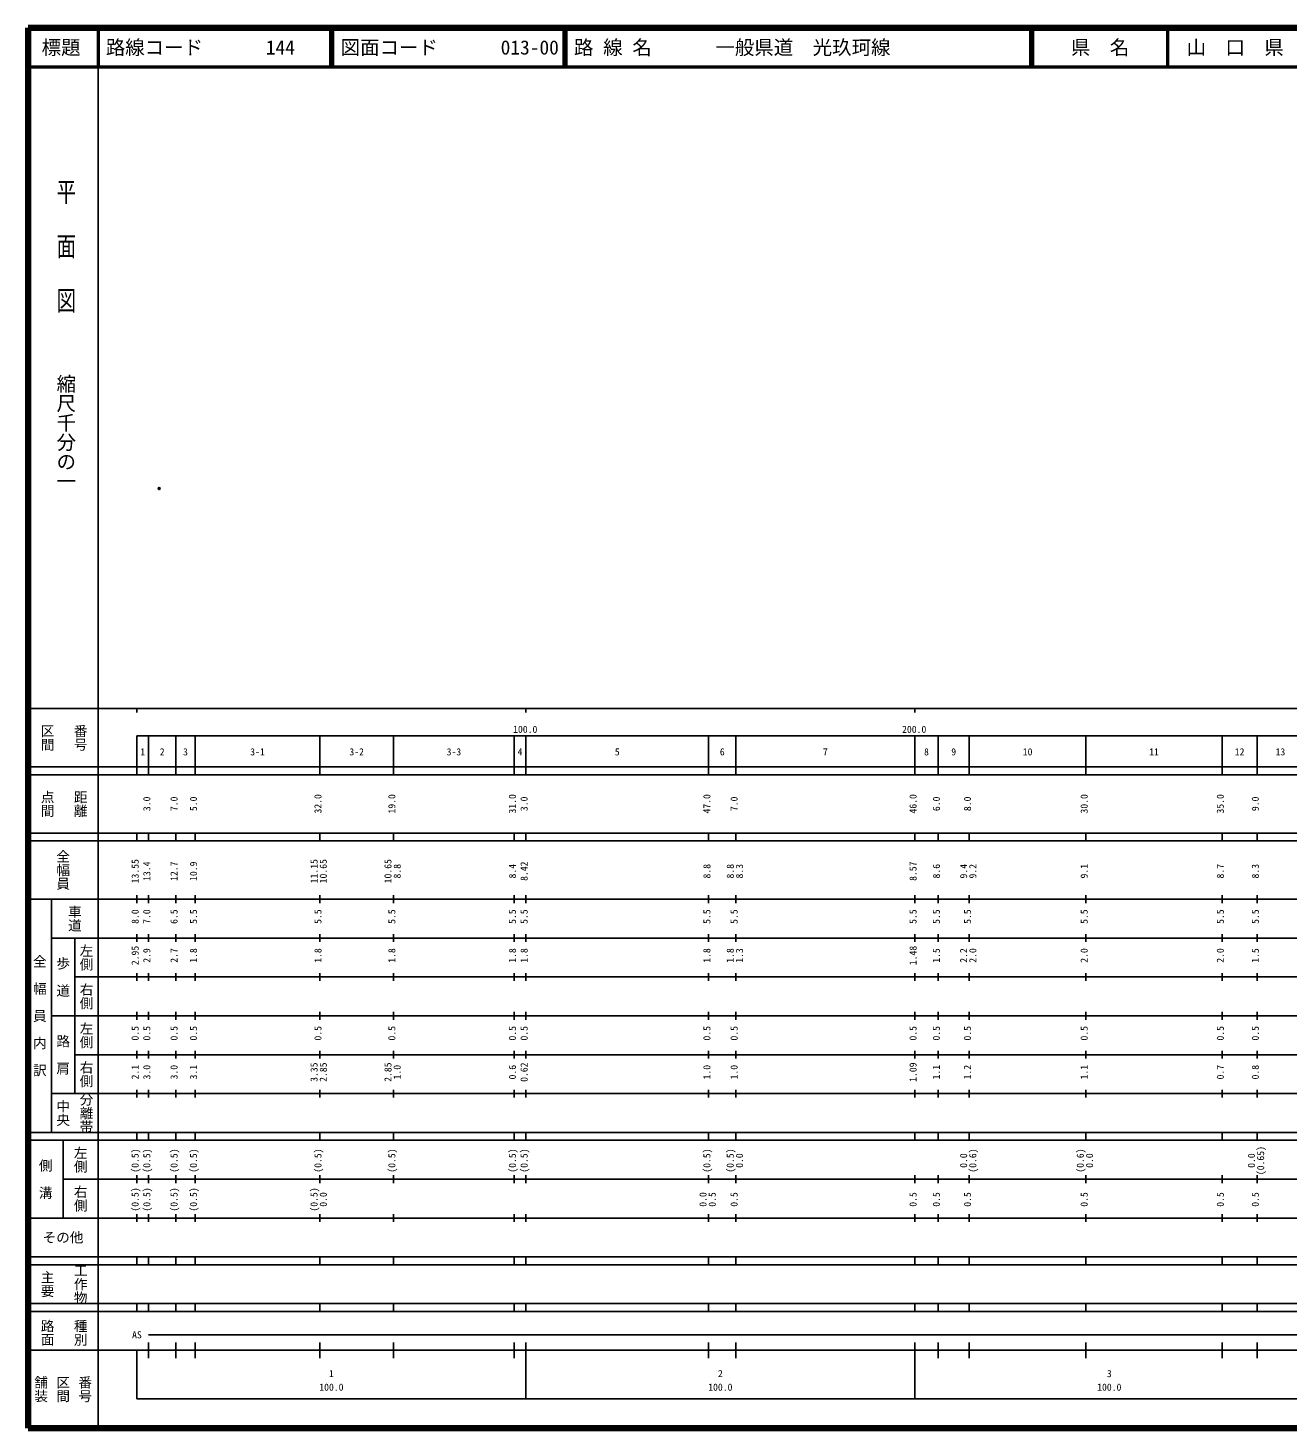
# Model space of a CAD drawing. Units: millimetres on the paper. Extents: x 40 to 680, y 20 to 380.
# Drawn here: x 40 to 363.9, y 20 to 380 of the extents above; entities that cross this region are included whole.
import ezdxf
from ezdxf.enums import TextEntityAlignment as Align

# ---------------------------------------------------------------- set-up
doc = ezdxf.new("R2010")
doc.units = ezdxf.units.MM
doc.header["$PDMODE"] = 32
doc.header["$PDSIZE"] = 0.5
doc.layers.add('M-OTRS', color=6, linetype='Continuous')
doc.layers.add('M-TTL-TXT', color=7, linetype='Continuous')
for name, color, linetype, lineweight in [('M-TTL', 2, 'Continuous', 140), ('M-TTL-BAND', 7, 'Continuous', 25), ('M-TTL-LINE', 7, 'Continuous', 50)]:
    doc.layers.add(name, color=color, linetype=linetype, lineweight=lineweight)
doc.styles.add('@ＭＳ ゴシック', font='')
doc.styles.add('ＭＳ ゴシック', font='')
doc.styles.get('@ＭＳ ゴシック').set_extended_font_data('@MS Gothic')
doc.styles.get('ＭＳ ゴシック').set_extended_font_data('MS Gothic')

msp = doc.modelspace()

# ---------------------------------------------------------------- linework, layer by layer
at = {"layer": 'M-OTRS'}
msp.add_point((73.723, 261.574), dxfattribs=at)
at = {"layer": 'M-TTL'}
for p, q in [((40, 380), (40, 20)), ((680, 380), (40, 380)), ((40, 20), (680, 20))]:
    msp.add_line(p, q, dxfattribs=at)
at = {"layer": 'M-TTL-BAND'}
for p, q in [((58, 370), (58, 20)), ((40, 205), (579, 205)), ((68, 205), (68, 204)), ((168, 205), (168, 204)), ((268, 205), (268, 204)), ((68, 198), (579, 198)), ((68, 198), (68, 188)), ((71, 188), (71, 198)), ((78, 188), (78, 198)), ((83, 188), (83, 198)), ((115, 188), (115, 198)), ((134, 188), (134, 198)), ((165, 188), (165, 198)), ((168, 188), (168, 198)), ((215, 188), (215, 198)), ((222, 188), (222, 198)), ((268, 188), (268, 198)), ((274, 188), (274, 198)), ((282, 188), (282, 198)), ((312, 188), (312, 198)), ((347, 188), (347, 198)), ((356, 188), (356, 198)), ((40, 190), (579, 190)), ((40, 188), (579, 188)), ((40, 173), (579, 173)), ((68, 171), (68, 173)), ((71, 171), (71, 173)), ((78, 171), (78, 173)), ((83, 171), (83, 173)), ((115, 171), (115, 173)), ((134, 171), (134, 173)), ((165, 171), (165, 173)), ((168, 171), (168, 173)), ((215, 171), (215, 173)), ((222, 171), (222, 173)), ((268, 171), (268, 173)), ((274, 171), (274, 173)), ((282, 171), (282, 173)), ((312, 171), (312, 173)), ((347, 171), (347, 173)), ((356, 171), (356, 173)), ((40, 171), (579, 171)), ((40, 156), (579, 156)), ((46, 96), (46, 156)), ((68, 155), (68, 157)), ((71, 155), (71, 157)), ((78, 155), (78, 157)), ((83, 155), (83, 157)), ((115, 155), (115, 157)), ((134, 155), (134, 157)), ((165, 155), (165, 157)), ((168, 155), (168, 157)), ((215, 155), (215, 157)), ((222, 155), (222, 157)), ((268, 155), (268, 157)), ((274, 155), (274, 157)), ((282, 155), (282, 157)), ((312, 155), (312, 157)), ((347, 155), (347, 157)), ((356, 155), (356, 157)), ((46, 146), (579, 146)), ((52, 146), (52, 106)), ((68, 145), (68, 147)), ((71, 145), (71, 147)), ((78, 145), (78, 147)), ((83, 145), (83, 147)), ((115, 145), (115, 147)), ((134, 145), (134, 147)), ((165, 145), (165, 147)), ((168, 145), (168, 147)), ((215, 145), (215, 147)), ((222, 145), (222, 147)), ((268, 145), (268, 147)), ((274, 145), (274, 147)), ((282, 145), (282, 147)), ((312, 145), (312, 147)), ((347, 145), (347, 147)), ((356, 145), (356, 147)), ((68, 135), (68, 137)), ((71, 135), (71, 137)), ((78, 135), (78, 137)), ((83, 135), (83, 137)), ((115, 135), (115, 137)), ((134, 135), (134, 137)), ((165, 135), (165, 137)), ((168, 135), (168, 137)), ((215, 135), (215, 137)), ((222, 135), (222, 137)), ((268, 135), (268, 137)), ((274, 135), (274, 137)), ((282, 135), (282, 137)), ((312, 135), (312, 137)), ((347, 135), (347, 137)), ((356, 135), (356, 137)), ((52, 136), (579, 136)), ((46, 126), (579, 126)), ((68, 125), (68, 127)), ((71, 125), (71, 127)), ((78, 125), (78, 127)), ((83, 125), (83, 127)), ((115, 125), (115, 127)), ((134, 125), (134, 127)), ((165, 125), (165, 127)), ((168, 125), (168, 127)), ((215, 125), (215, 127)), ((222, 125), (222, 127)), ((268, 125), (268, 127)), ((274, 125), (274, 127)), ((282, 125), (282, 127)), ((312, 125), (312, 127)), ((347, 125), (347, 127)), ((356, 125), (356, 127)), ((52, 116), (579, 116)), ((68, 115), (68, 117)), ((71, 115), (71, 117)), ((78, 115), (78, 117)), ((83, 115), (83, 117)), ((115, 115), (115, 117)), ((134, 115), (134, 117)), ((165, 115), (165, 117)), ((168, 115), (168, 117)), ((215, 115), (215, 117)), ((222, 115), (222, 117)), ((268, 115), (268, 117)), ((274, 115), (274, 117)), ((282, 115), (282, 117)), ((312, 115), (312, 117)), ((347, 115), (347, 117)), ((356, 115), (356, 117)), ((46, 106), (579, 106)), ((68, 105), (68, 107)), ((71, 105), (71, 107)), ((78, 105), (78, 107)), ((83, 105), (83, 107)), ((115, 105), (115, 107)), ((134, 105), (134, 107)), ((165, 105), (165, 107)), ((168, 105), (168, 107)), ((215, 105), (215, 107)), ((222, 105), (222, 107)), ((268, 105), (268, 107)), ((274, 105), (274, 107)), ((282, 105), (282, 107)), ((312, 105), (312, 107)), ((347, 105), (347, 107)), ((356, 105), (356, 107)), ((40, 96), (579, 96)), ((40, 94), (579, 94)), ((49, 94), (49, 74)), ((68, 94), (68, 96)), ((71, 94), (71, 96)), ((78, 94), (78, 96)), ((83, 94), (83, 96)), ((115, 94), (115, 96)), ((134, 94), (134, 96)), ((165, 94), (165, 96)), ((168, 94), (168, 96)), ((215, 94), (215, 96)), ((222, 94), (222, 96)), ((268, 94), (268, 96)), ((274, 94), (274, 96)), ((282, 94), (282, 96)), ((312, 94), (312, 96)), ((347, 94), (347, 96)), ((356, 94), (356, 96)), ((49, 84), (579, 84)), ((68, 83), (68, 85)), ((71, 83), (71, 85)), ((78, 83), (78, 85)), ((83, 83), (83, 85)), ((115, 83), (115, 85)), ((134, 83), (134, 85)), ((165, 83), (165, 85)), ((168, 83), (168, 85)), ((215, 83), (215, 85)), ((222, 83), (222, 85)), ((268, 83), (268, 85)), ((274, 83), (274, 85)), ((282, 83), (282, 85)), ((312, 83), (312, 85)), ((347, 83), (347, 85)), ((356, 83), (356, 85)), ((40, 74), (579, 74)), ((68, 73), (68, 75)), ((71, 73), (71, 75)), ((78, 73), (78, 75)), ((83, 73), (83, 75)), ((115, 73), (115, 75)), ((134, 73), (134, 75)), ((165, 73), (165, 75)), ((168, 73), (168, 75)), ((215, 73), (215, 75)), ((222, 73), (222, 75)), ((268, 73), (268, 75)), ((274, 73), (274, 75)), ((282, 73), (282, 75)), ((312, 73), (312, 75)), ((347, 73), (347, 75)), ((356, 73), (356, 75)), ((40, 64), (579, 64)), ((40, 62), (579, 62)), ((68, 62), (68, 64)), ((71, 62), (71, 64)), ((78, 62), (78, 64)), ((83, 62), (83, 64)), ((115, 62), (115, 64)), ((134, 62), (134, 64)), ((165, 62), (165, 64)), ((168, 62), (168, 64)), ((215, 62), (215, 64)), ((222, 62), (222, 64)), ((268, 62), (268, 64)), ((274, 62), (274, 64)), ((282, 62), (282, 64)), ((312, 62), (312, 64)), ((347, 62), (347, 64)), ((356, 62), (356, 64)), ((40, 52), (579, 52)), ((68, 50), (68, 52)), ((71, 50), (71, 52)), ((78, 50), (78, 52)), ((83, 50), (83, 52)), ((115, 50), (115, 52)), ((134, 50), (134, 52)), ((165, 50), (165, 52)), ((168, 50), (168, 52)), ((215, 50), (215, 52)), ((222, 50), (222, 52)), ((268, 50), (268, 52)), ((274, 50), (274, 52)), ((282, 50), (282, 52)), ((312, 50), (312, 52)), ((347, 50), (347, 52)), ((356, 50), (356, 52)), ((40, 50), (579, 50)), ((71, 44), (565, 44)), ((40, 40), (579, 40)), ((68, 40), (68, 27.5)), ((71, 38), (71, 42)), ((78, 38), (78, 42)), ((83, 38), (83, 42)), ((115, 38), (115, 42)), ((134, 38), (134, 42)), ((165, 38), (165, 42)), ((168, 27.5), (168, 42)), ((215, 38), (215, 42)), ((222, 38), (222, 42)), ((268, 27.5), (268, 42)), ((274, 38), (274, 42)), ((282, 38), (282, 42)), ((312, 38), (312, 42)), ((347, 38), (347, 42)), ((356, 38), (356, 42)), ((68, 27.5), (579, 27.5))]:
    msp.add_line(p, q, dxfattribs=at)
at = {"layer": 'M-TTL-LINE'}
for p, q in [((58, 380), (58, 370)), ((117.75, 380), (117.75, 370)), ((118.25, 380), (118.25, 370)), ((177.75, 380), (177.75, 370)), ((178.25, 380), (178.25, 370)), ((297.75, 380), (297.75, 370)), ((298.25, 380), (298.25, 370)), ((333, 380), (333, 370)), ((40, 370), (680, 370))]:
    msp.add_line(p, q, dxfattribs=at)

# ---------------------------------------------------------------- texts
at = {"layer": 'M-TTL-BAND', "style": '@ＭＳ ゴシック', "width": 1.4}
msp.add_text('平  面  図', height=3.666, rotation=270, dxfattribs=at).set_placement((49.777, 306.475), align=Align.MIDDLE_RIGHT)
at = {"layer": 'M-TTL-BAND', "style": '@ＭＳ ゴシック'}
msp.add_text('縮尺千分の一', height=3.666, rotation=270, dxfattribs=at).set_placement((49.777, 261.03), align=Align.MIDDLE_RIGHT)
for s, p in [('区間', (45, 197.5)), ('番号', (53.5, 197.5)), ('点間', (45, 180.5)), ('距離', (53.5, 180.5)), ('全幅員', (49, 163.5)), ('車道', (52, 151)), ('左側', (55, 141)), ('全\u3000幅\u3000員\u3000内\u3000訳', (43, 126)), ('歩\u3000道', (49, 136)), ('右側', (55, 131)), ('左側', (55, 121)), ('路\u3000肩', (49, 116)), ('右側', (55, 111)), ('分離帯', (55, 101)), ('中央', (49, 101)), ('左側', (53.5, 89)), ('側\u3000溝', (44.5, 84)), ('右側', (53.5, 79)), ('工作物', (53.5, 57)), ('主要', (45, 57)), ('路面', (45, 44.5)), ('種別', (53.5, 44.5)), ('舗装', (43.333, 30)), ('区間', (49, 30)), ('番号', (54.667, 30))]:
    msp.add_text(s, height=2.566, rotation=270, dxfattribs=at).set_placement(p, align=Align.MIDDLE_CENTER)
at = {"layer": 'M-TTL-BAND', "style": 'ＭＳ ゴシック'}
for s, p in [('100.0', (167.844, 198.195)), ('200.0', (267.844, 198.195)), ('1', (69.5, 192.405)), ('2', (74.5, 192.405)), ('3', (80.5, 192.405)), ('3-1', (99, 192.405)), ('3-2', (124.5, 192.405)), ('3-3', (149.5, 192.405)), ('4', (166.5, 192.405)), ('5', (191.5, 192.405)), ('6', (218.5, 192.405)), ('7', (245, 192.405)), ('8', (271, 192.405)), ('9', (278, 192.405)), ('10', (297, 192.405)), ('11', (329.5, 192.405)), ('12', (351.5, 192.405)), ('13', (362, 192.405)), ('AS', (68, 42.5)), ('1', (118, 32.523)), ('2', (218, 32.523)), ('3', (318, 32.523)), ('100.0', (118, 29.033)), ('100.0', (218, 29.033)), ('100.0', (318, 29.033))]:
    msp.add_text(s, height=1.833, dxfattribs=at).set_placement(p, align=Align.BOTTOM_CENTER)
for s, p in [('3.0', (72, 180.5)), ('7.0', (79, 180.5)), ('5.0', (84, 180.5)), ('32.0', (116, 180.5)), ('19.0', (135, 180.5)), ('31.0', (166, 180.5)), ('3.0', (169, 180.5)), ('47.0', (216, 180.5)), ('7.0', (223, 180.5)), ('46.0', (269, 180.5)), ('6.0', (275, 180.5)), ('8.0', (283, 180.5)), ('30.0', (313, 180.5)), ('35.0', (348, 180.5)), ('9.0', (357, 180.5)), ('13.55', (69, 163.174)), ('11.15', (115, 163.174)), ('10.65', (117.37, 163.174)), ('10.65', (134, 163.174)), ('13.4', (72, 163.174)), ('12.7', (79, 163.174)), ('10.9', (84, 163.174)), ('8.8', (136.37, 163.174)), ('8.4', (166, 163.174)), ('8.42', (169, 163.174)), ('8.8', (216, 163.174)), ('8.8', (222, 163.174)), ('8.3', (224.37, 163.174)), ('8.57', (269, 163.174)), ('8.6', (275, 163.174)), ('9.4', (282, 163.174)), ('9.2', (284.37, 163.174)), ('9.1', (313, 163.174)), ('8.7', (348, 163.174)), ('8.3', (357, 163.174)), ('8.0', (69, 151.5)), ('7.0', (72, 151.5)), ('6.5', (79, 151.5)), ('5.5', (84, 151.5)), ('5.5', (116, 151.5)), ('5.5', (135, 151.5)), ('5.5', (166, 151.5)), ('5.5', (169, 151.5)), ('5.5', (216, 151.5)), ('5.5', (223, 151.5)), ('5.5', (269, 151.5)), ('5.5', (275, 151.5)), ('5.5', (283, 151.5)), ('5.5', (313, 151.5)), ('5.5', (348, 151.5)), ('5.5', (357, 151.5)), ('2.95', (69, 141.5)), ('2.9', (72, 141.5)), ('2.7', (79, 141.5)), ('1.8', (84, 141.5)), ('1.8', (116, 141.5)), ('1.8', (135, 141.5)), ('1.8', (166, 141.5)), ('1.8', (169, 141.5)), ('1.8', (216, 141.5)), ('1.8', (222, 141.5)), ('1.3', (224.37, 141.5)), ('1.48', (269, 141.5)), ('1.5', (275, 141.5)), ('2.2', (282, 141.5)), ('2.0', (284.37, 141.5)), ('2.0', (313, 141.5)), ('2.0', (348, 141.5)), ('1.5', (357, 141.5)), ('0.5', (69, 121.5)), ('0.5', (72, 121.5)), ('0.5', (79, 121.5)), ('0.5', (84, 121.5)), ('0.5', (116, 121.5)), ('0.5', (135, 121.5)), ('0.5', (166, 121.5)), ('0.5', (169, 121.5)), ('0.5', (216, 121.5)), ('0.5', (223, 121.5)), ('0.5', (269, 121.5)), ('0.5', (275, 121.5)), ('0.5', (283, 121.5)), ('0.5', (313, 121.5)), ('0.5', (348, 121.5)), ('0.5', (357, 121.5)), ('2.1', (69, 111.5)), ('3.0', (72, 111.5)), ('3.0', (79, 111.5)), ('3.1', (84, 111.5)), ('3.35', (115, 111.5)), ('2.85', (117.37, 111.5)), ('2.85', (134, 111.5)), ('1.0', (136.37, 111.5)), ('0.6', (166, 111.5)), ('0.62', (169, 111.5)), ('1.0', (216, 111.5)), ('1.0', (223, 111.5)), ('1.09', (269, 111.5)), ('1.1', (275, 111.5)), ('1.2', (283, 111.5)), ('1.1', (313, 111.5)), ('0.7', (348, 111.5)), ('0.8', (357, 111.5)), ('(0.5)', (69, 88.764)), ('(0.5)', (72, 88.764)), ('(0.5)', (79, 88.764)), ('(0.5)', (84, 88.764)), ('(0.5)', (116, 88.764)), ('(0.5)', (135, 88.764)), ('(0.5)', (166, 88.764)), ('(0.5)', (169, 88.764)), ('(0.5)', (216, 88.764)), ('(0.5)', (222, 88.764)), ('0.0', (224.37, 88.764)), ('0.0', (282, 88.764)), ('(0.6)', (284.37, 88.764)), ('(0.6)', (312, 88.764)), ('0.0', (314.37, 88.764)), ('0.0', (356, 88.764)), ('(0.65)', (358.37, 88.764)), ('(0.5)', (69, 78.764)), ('(0.5)', (72, 78.764)), ('(0.5)', (79, 78.764)), ('(0.5)', (84, 78.764)), ('(0.5)', (115, 78.764)), ('0.0', (117.37, 78.764)), ('0.0', (215, 78.764)), ('0.5', (217.37, 78.764)), ('0.5', (223, 78.764)), ('0.5', (269, 78.764)), ('0.5', (275, 78.764)), ('0.5', (283, 78.764)), ('0.5', (313, 78.764)), ('0.5', (348, 78.764)), ('0.5', (357, 78.764))]:
    msp.add_text(s, height=1.833, rotation=90, dxfattribs=at).set_placement(p, align=Align.BOTTOM_CENTER)
msp.add_text('その他', height=2.566, dxfattribs=at).set_placement((49, 69), align=Align.MIDDLE_CENTER)
at = {"layer": 'M-TTL-TXT', "style": 'ＭＳ ゴシック'}
for s, p in [('標題', (48.5, 375)), ('県\u3000名', (315.625, 375)), ('山\u3000口\u3000県', (350.375, 375))]:
    msp.add_text(s, height=3.666, dxfattribs=at).set_placement(p, align=Align.MIDDLE_CENTER)
for s, p in [('路線コード', (60, 375)), ('144', (101.142, 375)), ('図面コード', (120.38, 375)), ('013-00', (161.521, 375)), ('路 線 名', (180.38, 375)), ('一般県道\u3000光玖珂線', (216.734, 375))]:
    msp.add_text(s, height=3.666, dxfattribs=at).set_placement(p, align=Align.MIDDLE_LEFT)

doc.saveas('drawing.dxf')
